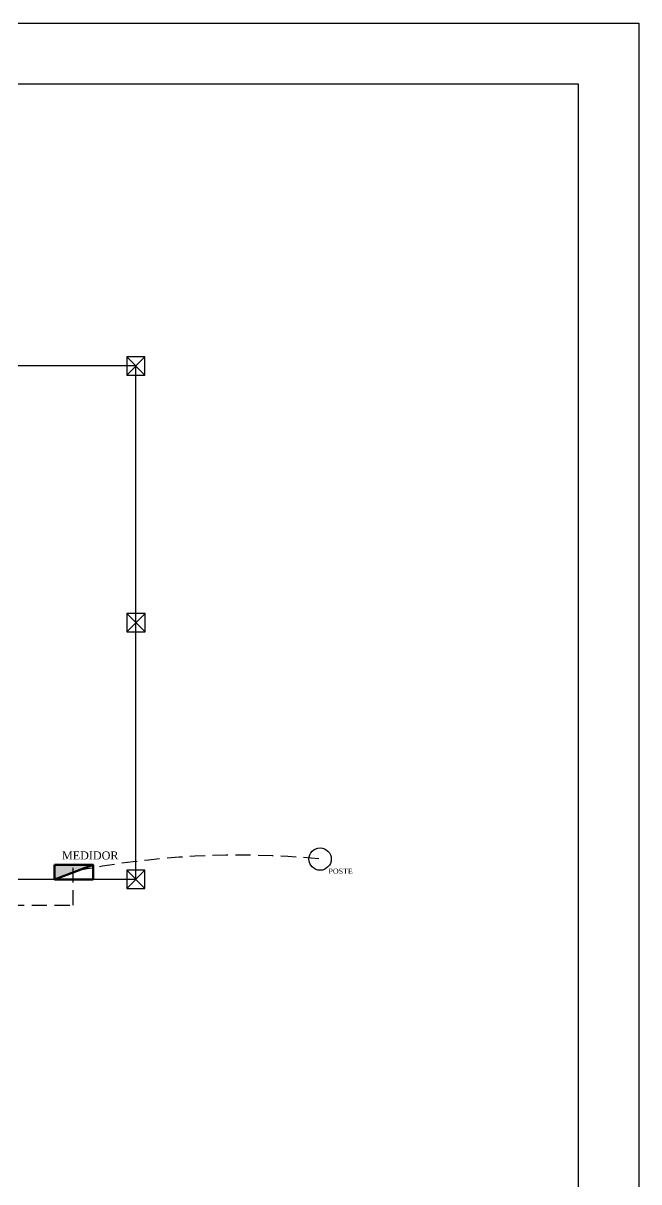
# Model space of a CAD drawing. Extents: x 80 to 1815, y -14679 to 245.
# Drawn here: x 111.57 to 121.72, y 72.51 to 91.61 of the extents above; entities that cross this region are included whole.
import ezdxf

# ---------------------------------------------------------------- set-up
doc = ezdxf.new("R2010")
doc.units = 0
doc.header["$MEASUREMENT"] = 0
doc.linetypes.add('HIDDEN', pattern=[0.375, 0.25, -0.125])
doc.layers.get('0').update_dxf_attribs({"linetype": 'CONTINUOUS'})
for name, color, linetype in [('PAREDE', 6, 'CONTINUOUS'), ('PILAR', 5, 'CONTINUOUS'), ('PONTO_DE_LUZ', 1, 'CONTINUOUS'), ('TEXTO', 1, 'CONTINUOUS'), ('TOMADAS', 1, 'CONTINUOUS'), ('VARANDA', 1, 'CONTINUOUS')]:
    doc.layers.add(name, color=color, linetype=linetype)
doc.layers.add('QDC', color=1, linetype='CONTINUOUS', lineweight=50)

# ---------------------------------------------------------------- blocks, each defined once
blk = doc.blocks.new('BLOCOA3_LEGENDA')
at = {"layer": 'TOMADAS'}
for p, q in [((2.5, -1), (41, -1)), ((41, -1), (41, -28.7))]:
    blk.add_line(p, q, dxfattribs=at)
blk.add_lwpolyline([(0, 0), (42, 0), (42, -29.7), (0, -29.7)], close=True, dxfattribs=at)
blk = doc.blocks.new('QDC')
for p, q in [((0.2, 0.15), (-0.2, 0.15)), ((-0.2, 0), (0.2, 0.15)), ((-0.2, 0.15), (-0.2, 0)), ((0.2, 0), (0.2, 0.15)), ((-0.2, 0), (0.2, 0))]:
    blk.add_line(p, q)
blk.add_solid([(-0.2, 0), (0.2, 0), (0.2, 0.15)])

msp = doc.modelspace()

# ---------------------------------------------------------------- linework, layer by layer
at = {"color": 1, "linetype": 'HIDDEN'}
for p, q in [((112.395, 77.071), (112.395, 77.688)), ((100.464, 77.071), (112.395, 77.071))]:
    msp.add_line(p, q, dxfattribs=at)
at = {"color": 240, "linetype": 'HIDDEN', "lineweight": 30, "true_color": 0xed1f24}
msp.add_arc((115.128, 64.041), 13.855, 84.5583, 101.4672, dxfattribs=at)
at = {"layer": 'PAREDE'}
msp.add_line((112.724, 77.647), (112.724, 77.747), dxfattribs=at)
at = {"layer": 'PILAR'}
for p, q in [((113.279, 86.109), (113.579, 85.809)), ((113.279, 85.809), (113.579, 86.109)), ((113.279, 86.109), (113.579, 85.809)), ((113.279, 85.809), (113.579, 86.109)), ((113.281, 81.578), (113.581, 81.878)), ((113.281, 81.878), (113.581, 81.578)), ((113.279, 77.347), (113.579, 77.647)), ((113.279, 77.647), (113.579, 77.347))]:
    msp.add_line(p, q, dxfattribs=at)
for points in [[(113.579, 85.809), (113.579, 86.109), (113.279, 86.109), (113.279, 85.809)], [(113.581, 81.578), (113.581, 81.878), (113.281, 81.878), (113.281, 81.578)], [(113.579, 77.347), (113.579, 77.647), (113.279, 77.647), (113.279, 77.347)]]:
    msp.add_lwpolyline(points, close=True, dxfattribs=at)
at = {"layer": 'PONTO_DE_LUZ'}
msp.add_circle((116.464, 77.831), 0.184, dxfattribs=at)
at = {"layer": 'VARANDA'}
for p, q in [((113.429, 85.959), (102.679, 85.959)), ((113.429, 77.497), (113.429, 85.959)), ((110.429, 77.497), (113.429, 77.497))]:
    msp.add_line(p, q, dxfattribs=at)

# ---------------------------------------------------------------- block references
at = {"layer": 'QDC', "color": 7, "xscale": 1.594594681388764, "yscale": 1.594594681388764, "zscale": 1.594594681388764, "rotation": 180}
msp.add_blockref('QDC', (112.405, 77.736), dxfattribs=at)
at = {"layer": 'TEXTO'}
msp.add_blockref('BLOCOA3_LEGENDA', (79.715, 91.609), dxfattribs=at)

# ---------------------------------------------------------------- texts
at = {"layer": 'PONTO_DE_LUZ', "insert": (116.603, 77.674), "char_height": 0.08542, "width": 0.29413, "attachment_point": 1}
msp.add_mtext('{\\fTimes New Roman|b0|i0|c0|p18;POSTE}', dxfattribs=at)
at = {"layer": 'QDC', "color": 7, "insert": (112.212, 77.957), "char_height": 0.13193, "width": 0.50233, "attachment_point": 1}
msp.add_mtext('{\\fTimes New Roman|b0|i0|c0|p18;MEDIDOR\\P }', dxfattribs=at)

doc.saveas('drawing.dxf')
